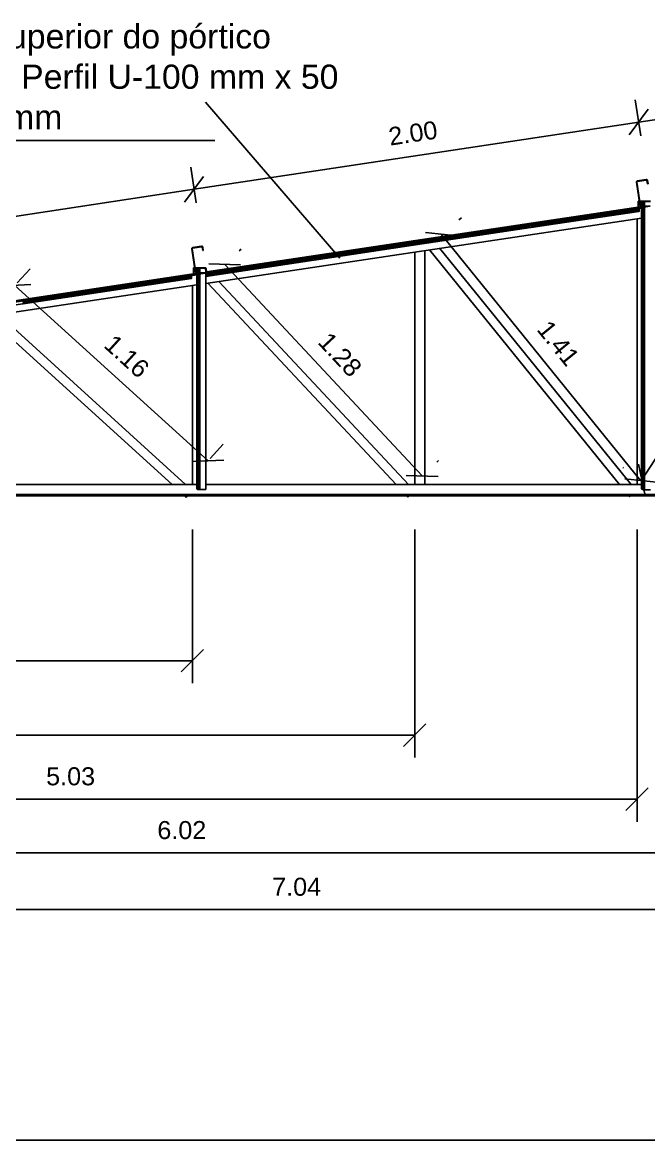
# Model space of a CAD drawing. Header units: millimetres. Extents: x 357 to 945, y 547 to 720.
# Drawn here: x 687.54 to 690.32, y 654.67 to 659.68 of the extents above; entities that cross this region are included whole.
import ezdxf

# ---------------------------------------------------------------- set-up
doc = ezdxf.new("R2010")
doc.units = ezdxf.units.MM
doc.header["$PDMODE"] = 34
for name, color, linetype in [('A-PARED', 11, 'Continuous'), ('LCL - COTAS', 30, 'Continuous'), ('LCL-TEXTO4', 4, 'Continuous'), ('PLANTA-VIS', 7, 'Continuous')]:
    doc.layers.add(name, color=color, linetype=linetype)
doc.styles.add('Arial', font='arial.ttf')
doc.styles.add('ROMANS', font='arial.ttf')
doc.dimstyles.new('1-100', dxfattribs={"dimscale": 2, "dimtxt": 0.04, "dimasz": 0.05, "dimexe": 0.05, "dimexo": 0.1, "dimgap": 0.03, "dimtad": 1, "dimzin": 1, "dimdsep": 46, "dimtxsty": 'Arial', "dimblk": 'OBLIQUE', "dimcen": 0, "dimclrd": 256, "dimclre": 256, "dimclrt": 256, "dimadec": 0, "dimazin": 0, "dimtfac": 1, "dimtofl": 0, "dimtmove": 2, "dimatfit": 3, "dimldrblk": 'OBLIQUE', "dimfxl": 0.04, "dimtolj": 1, "dimtzin": 1, "dimarcsym": 0})

# ---------------------------------------------------------------- blocks, each defined once
blk = doc.blocks.new('_OBLIQUE')
at = {"color": 0, "linetype": 'ByBlock', "lineweight": -2}
blk.add_line((-0.5, -0.5), (0.5, 0.5), dxfattribs=at)
blk = doc.blocks.new('*D127')
at = {"layer": 'Defpoints', "color": 0, "transparency": 16777216}
for p in [(688.5892, 659.1614), (683.0051, 654.7237), (683.9977, 654.7237)]:
    blk.add_point(p, dxfattribs=at)
at = {"layer": 'LCL - COTAS', "lineweight": -2, "transparency": 16777216}
for p, q in [((688.3892, 659.1614), (682.9051, 659.1614)), ((683.0051, 659.1614), (683.0051, 654.7237)), ((683.7977, 654.7237), (682.9051, 654.7237))]:
    blk.add_line(p, q, dxfattribs=at)
at = {"layer": 'LCL - COTAS', "lineweight": -2, "transparency": 16777216, "xscale": 0.1, "yscale": 0.1, "zscale": 0.1}
for p, rotation in [((683.0051, 659.1614), 90), ((683.0051, 654.7237), 270)]:
    blk.add_blockref('_OBLIQUE', p, dxfattribs=dict(at, rotation=rotation))
at = {"layer": 'LCL - COTAS', "transparency": 16777216, "insert": (682.9051, 656.9426), "char_height": 0.08, "attachment_point": 5, "rotation": 90, "style": 'Arial'}
blk.add_mtext('\\A1;4.44', dxfattribs=at)
blk = doc.blocks.new('*D129')
at = {"layer": 'Defpoints', "color": 0, "transparency": 16777216}
for p in [(688.2976, 658.9445), (688.3364, 658.6874), (686.3623, 658.3853)]:
    blk.add_point(p, dxfattribs=at)
at = {"layer": 'LCL - COTAS', "lineweight": -2, "transparency": 16777216}
for p, q in [((688.3066, 658.8851), (688.2827, 659.0434)), ((686.3229, 658.6462), (688.2976, 658.9445)), ((686.3325, 658.583), (686.308, 658.7451))]:
    blk.add_line(p, q, dxfattribs=at)
at = {"layer": 'LCL - COTAS', "lineweight": -2, "transparency": 16777216, "xscale": 0.1, "yscale": 0.1, "zscale": 0.1}
for p, rotation in [((688.2976, 658.9445), 8.58932319106403), ((686.3229, 658.6462), 188.589323191064)]:
    blk.add_blockref('_OBLIQUE', p, dxfattribs=dict(at, rotation=rotation))
at = {"layer": 'LCL - COTAS', "transparency": 16777216, "insert": (687.2952, 658.8951), "char_height": 0.08, "attachment_point": 5, "rotation": 8.5893, "style": 'Arial'}
blk.add_mtext('\\A1;2.00', dxfattribs=at)
blk = doc.blocks.new('*D130')
at = {"layer": 'Defpoints', "color": 0, "transparency": 16777216}
for p in [(690.2723, 659.2428), (690.3114, 658.9836), (688.3364, 658.6874)]:
    blk.add_point(p, dxfattribs=at)
at = {"layer": 'LCL - COTAS', "lineweight": -2, "transparency": 16777216}
for p, q in [((690.2816, 659.1814), (690.2574, 659.3417)), ((688.2976, 658.9445), (690.2723, 659.2428)), ((688.3066, 658.8851), (688.2827, 659.0434))]:
    blk.add_line(p, q, dxfattribs=at)
at = {"layer": 'LCL - COTAS', "lineweight": -2, "transparency": 16777216, "xscale": 0.1, "yscale": 0.1, "zscale": 0.1}
for p, rotation in [((690.2723, 659.2428), 8.58932319106403), ((688.2976, 658.9445), 188.589323191064)]:
    blk.add_blockref('_OBLIQUE', p, dxfattribs=dict(at, rotation=rotation))
at = {"layer": 'LCL - COTAS', "transparency": 16777216, "insert": (689.2699, 659.1934), "char_height": 0.08, "attachment_point": 5, "rotation": 8.5893, "style": 'Arial'}
blk.add_mtext('\\A1;2.00', dxfattribs=at)
blk = doc.blocks.new('*D131')
at = {"layer": 'Defpoints', "color": 0, "transparency": 16777216}
for p in [(692.1283, 659.5231), (692.1679, 659.2614), (690.3114, 658.9836)]:
    blk.add_point(p, dxfattribs=at)
at = {"layer": 'LCL - COTAS', "lineweight": -2, "transparency": 16777216}
for p, q in [((692.138, 659.4592), (692.1134, 659.622)), ((690.2723, 659.2428), (692.1283, 659.5231)), ((690.2816, 659.1814), (690.2574, 659.3417))]:
    blk.add_line(p, q, dxfattribs=at)
at = {"layer": 'LCL - COTAS', "lineweight": -2, "transparency": 16777216, "xscale": 0.1, "yscale": 0.1, "zscale": 0.1}
for p, rotation in [((692.1283, 659.5231), 8.58932319106403), ((690.2723, 659.2428), 188.589323191064)]:
    blk.add_blockref('_OBLIQUE', p, dxfattribs=dict(at, rotation=rotation))
at = {"layer": 'LCL - COTAS', "transparency": 16777216, "insert": (691.1853, 659.4827), "char_height": 0.08, "attachment_point": 5, "rotation": 8.5893, "style": 'Arial'}
blk.add_mtext('\\A1;1.88', dxfattribs=at)
blk = doc.blocks.new('*D137')
at = {"layer": 'Defpoints', "color": 0, "transparency": 16777216}
for p in [(688.2899, 657.6337), (685.2337, 657.5837), (688.2899, 656.852)]:
    blk.add_point(p, dxfattribs=at)
at = {"layer": 'LCL - COTAS', "lineweight": -2, "transparency": 16777216}
for p, q in [((688.2899, 657.4337), (688.2899, 656.752)), ((685.2337, 657.3837), (685.2337, 656.752)), ((685.2337, 656.852), (686.8712, 656.852)), ((688.2899, 656.852), (687.1989, 656.852))]:
    blk.add_line(p, q, dxfattribs=at)
at = {"layer": 'LCL - COTAS', "lineweight": -2, "transparency": 16777216, "xscale": 0.1, "yscale": 0.1, "zscale": 0.1, "rotation": 180}
blk.add_blockref('_OBLIQUE', (685.2337, 656.852), dxfattribs=at)
at = {"layer": 'LCL - COTAS', "lineweight": -2, "transparency": 16777216, "xscale": 0.1, "yscale": 0.1, "zscale": 0.1}
blk.add_blockref('_OBLIQUE', (688.2899, 656.852), dxfattribs=at)
at = {"layer": 'LCL - COTAS', "transparency": 16777216, "insert": (687.035, 656.95), "char_height": 0.08, "attachment_point": 5, "style": 'Arial'}
blk.add_mtext('\\A1;3.06', dxfattribs=at)
blk = doc.blocks.new('*D138')
at = {"layer": 'Defpoints', "color": 0, "transparency": 16777216}
for p in [(689.2774, 657.6337), (685.2337, 657.5837), (689.2774, 656.5216)]:
    blk.add_point(p, dxfattribs=at)
at = {"layer": 'LCL - COTAS', "lineweight": -2, "transparency": 16777216}
for p, q in [((689.2774, 657.4337), (689.2774, 656.4216)), ((685.2337, 657.3837), (685.2337, 656.4216)), ((685.2337, 656.5216), (689.2774, 656.5216))]:
    blk.add_line(p, q, dxfattribs=at)
at = {"layer": 'LCL - COTAS', "lineweight": -2, "transparency": 16777216, "xscale": 0.1, "yscale": 0.1, "zscale": 0.1, "rotation": 180}
blk.add_blockref('_OBLIQUE', (685.2337, 656.5216), dxfattribs=at)
at = {"layer": 'LCL - COTAS', "lineweight": -2, "transparency": 16777216, "xscale": 0.1, "yscale": 0.1, "zscale": 0.1}
blk.add_blockref('_OBLIQUE', (689.2774, 656.5216), dxfattribs=at)
at = {"layer": 'LCL - COTAS', "transparency": 16777216, "insert": (687.2556, 656.6224), "char_height": 0.08, "attachment_point": 5, "style": 'Arial'}
blk.add_mtext('\\A1;4.04', dxfattribs=at)
blk = doc.blocks.new('*D139')
at = {"layer": 'Defpoints', "color": 0, "transparency": 16777216}
for p in [(690.2649, 657.6337), (685.2337, 657.5837), (690.2649, 656.2375)]:
    blk.add_point(p, dxfattribs=at)
at = {"layer": 'LCL - COTAS', "lineweight": -2, "transparency": 16777216}
for p, q in [((690.2649, 657.4337), (690.2649, 656.1375)), ((685.2337, 657.3837), (685.2337, 656.1375)), ((685.2337, 656.2375), (690.2649, 656.2375))]:
    blk.add_line(p, q, dxfattribs=at)
at = {"layer": 'LCL - COTAS', "lineweight": -2, "transparency": 16777216, "xscale": 0.1, "yscale": 0.1, "zscale": 0.1, "rotation": 180}
blk.add_blockref('_OBLIQUE', (685.2337, 656.2375), dxfattribs=at)
at = {"layer": 'LCL - COTAS', "lineweight": -2, "transparency": 16777216, "xscale": 0.1, "yscale": 0.1, "zscale": 0.1}
blk.add_blockref('_OBLIQUE', (690.2649, 656.2375), dxfattribs=at)
at = {"layer": 'LCL - COTAS', "transparency": 16777216, "insert": (687.7493, 656.3384), "char_height": 0.08, "attachment_point": 5, "style": 'Arial'}
blk.add_mtext('\\A1;5.03', dxfattribs=at)
blk = doc.blocks.new('*D140')
at = {"layer": 'Defpoints', "color": 0, "transparency": 16777216}
for p in [(691.2524, 657.6337), (685.2337, 657.5837), (691.2524, 655.9988)]:
    blk.add_point(p, dxfattribs=at)
at = {"layer": 'LCL - COTAS', "lineweight": -2, "transparency": 16777216}
for p, q in [((691.2524, 657.4337), (691.2524, 655.8988)), ((685.2337, 657.3837), (685.2337, 655.8988)), ((685.2337, 655.9988), (691.2524, 655.9988))]:
    blk.add_line(p, q, dxfattribs=at)
at = {"layer": 'LCL - COTAS', "lineweight": -2, "transparency": 16777216, "xscale": 0.1, "yscale": 0.1, "zscale": 0.1, "rotation": 180}
blk.add_blockref('_OBLIQUE', (685.2337, 655.9988), dxfattribs=at)
at = {"layer": 'LCL - COTAS', "lineweight": -2, "transparency": 16777216, "xscale": 0.1, "yscale": 0.1, "zscale": 0.1}
blk.add_blockref('_OBLIQUE', (691.2524, 655.9988), dxfattribs=at)
at = {"layer": 'LCL - COTAS', "transparency": 16777216, "insert": (688.2431, 656.0996), "char_height": 0.08, "attachment_point": 5, "style": 'Arial'}
blk.add_mtext('\\A1;6.02', dxfattribs=at)
blk = doc.blocks.new('*D141')
at = {"layer": 'Defpoints', "color": 0, "transparency": 16777216}
for p in [(685.2337, 657.5837), (692.2726, 657.5837), (692.2726, 655.7471)]:
    blk.add_point(p, dxfattribs=at)
at = {"layer": 'LCL - COTAS', "lineweight": -2, "transparency": 16777216}
for p, q in [((685.2337, 657.3837), (685.2337, 655.6471)), ((692.2726, 657.3837), (692.2726, 655.6471)), ((685.2337, 655.7471), (692.2726, 655.7471))]:
    blk.add_line(p, q, dxfattribs=at)
at = {"layer": 'LCL - COTAS', "lineweight": -2, "transparency": 16777216, "xscale": 0.1, "yscale": 0.1, "zscale": 0.1, "rotation": 180}
blk.add_blockref('_OBLIQUE', (685.2337, 655.7471), dxfattribs=at)
at = {"layer": 'LCL - COTAS', "lineweight": -2, "transparency": 16777216, "xscale": 0.1, "yscale": 0.1, "zscale": 0.1}
blk.add_blockref('_OBLIQUE', (692.2726, 655.7471), dxfattribs=at)
at = {"layer": 'LCL - COTAS', "transparency": 16777216, "insert": (688.7532, 655.848), "char_height": 0.08, "attachment_point": 5, "style": 'Arial'}
blk.add_mtext('\\A1;7.04', dxfattribs=at)
blk = doc.blocks.new('*D144')
at = {"layer": 'Defpoints', "color": 0, "transparency": 16777216}
for p in [(687.3774, 658.3806), (688.3598, 657.739), (688.2352, 657.6017)]:
    blk.add_point(p, dxfattribs=at)
at = {"layer": 'LCL - COTAS', "lineweight": -2, "transparency": 16777216}
for p, q in [((687.5118, 658.5287), (687.5693, 658.5919)), ((687.502, 658.5179), (688.3598, 657.739)), ((688.3696, 657.7498), (688.4271, 657.8131))]:
    blk.add_line(p, q, dxfattribs=at)
at = {"layer": 'LCL - COTAS', "lineweight": -2, "transparency": 16777216, "xscale": 0.1, "yscale": 0.1, "zscale": 0.1}
for p, rotation in [((687.502, 658.5179), 137.7620220731964), ((688.3598, 657.739), 317.7620220731964)]:
    blk.add_blockref('_OBLIQUE', p, dxfattribs=dict(at, rotation=rotation))
at = {"layer": 'LCL - COTAS', "transparency": 16777216, "insert": (687.9987, 658.2031), "char_height": 0.08, "attachment_point": 5, "rotation": 317.762, "style": 'Arial'}
blk.add_mtext('\\A1;1.16', dxfattribs=at)
blk = doc.blocks.new('*D145')
at = {"layer": 'Defpoints', "color": 0, "transparency": 16777216}
for p in [(688.3523, 658.5353), (689.3106, 657.6724), (689.2294, 657.5965)]:
    blk.add_point(p, dxfattribs=at)
at = {"layer": 'LCL - COTAS', "lineweight": -2, "transparency": 16777216}
for p, q in [((688.4984, 658.6719), (688.5066, 658.6795)), ((688.4335, 658.6113), (689.3106, 657.6724)), ((689.3755, 657.733), (689.3837, 657.7407))]:
    blk.add_line(p, q, dxfattribs=at)
at = {"layer": 'LCL - COTAS', "lineweight": -2, "transparency": 16777216, "xscale": 0.1, "yscale": 0.1, "zscale": 0.1}
for p, rotation in [((688.4335, 658.6113), 133.0527804844911), ((689.3106, 657.6724), 313.0527804844911)]:
    blk.add_blockref('_OBLIQUE', p, dxfattribs=dict(at, rotation=rotation))
at = {"layer": 'LCL - COTAS', "transparency": 16777216, "insert": (688.9458, 658.2107), "char_height": 0.08, "attachment_point": 5, "rotation": 313.0528, "style": 'Arial'}
blk.add_mtext('\\A1;1.28', dxfattribs=at)
blk = doc.blocks.new('*D146')
at = {"layer": 'Defpoints', "color": 0, "transparency": 16777216}
for p in [(689.3301, 658.6927), (690.2804, 657.6517), (690.2153, 657.599)]:
    blk.add_point(p, dxfattribs=at)
at = {"layer": 'LCL - COTAS', "lineweight": -2, "transparency": 16777216}
for p, q in [((689.4855, 658.8186), (689.4729, 658.8084)), ((689.3952, 658.7454), (690.2804, 657.6517)), ((690.3708, 657.7248), (690.3582, 657.7146))]:
    blk.add_line(p, q, dxfattribs=at)
at = {"layer": 'LCL - COTAS', "lineweight": -2, "transparency": 16777216, "xscale": 0.1, "yscale": 0.1, "zscale": 0.1}
for p, rotation in [((689.3952, 658.7454), 128.9865460633263), ((690.2804, 657.6517), 308.9865460633263)]:
    blk.add_blockref('_OBLIQUE', p, dxfattribs=dict(at, rotation=rotation))
at = {"layer": 'LCL - COTAS', "transparency": 16777216, "insert": (689.9157, 658.2616), "char_height": 0.08, "attachment_point": 5, "rotation": 308.9865, "style": 'Arial'}
blk.add_mtext('\\A1;1.41', dxfattribs=at)
blk = doc.blocks.new('*D147')
at = {"layer": 'Defpoints', "color": 0, "transparency": 16777216}
for p in [(691.1655, 659.0132), (691.2524, 658.957), (690.3728, 657.5989)]:
    blk.add_point(p, dxfattribs=at)
at = {"layer": 'LCL - COTAS', "lineweight": -2, "transparency": 16777216}
for p, q in [((691.0846, 659.0657), (691.0816, 659.0676)), ((690.286, 657.6552), (691.1655, 659.0132)), ((690.205, 657.7076), (690.202, 657.7095))]:
    blk.add_line(p, q, dxfattribs=at)
at = {"layer": 'LCL - COTAS', "lineweight": -2, "transparency": 16777216, "xscale": 0.1, "yscale": 0.1, "zscale": 0.1}
for p, rotation in [((691.1655, 659.0132), 57.06972556390188), ((690.286, 657.6552), 237.0697255639019)]:
    blk.add_blockref('_OBLIQUE', p, dxfattribs=dict(at, rotation=rotation))
at = {"layer": 'LCL - COTAS', "transparency": 16777216, "insert": (690.6411, 658.389), "char_height": 0.08, "attachment_point": 5, "rotation": 57.0697, "style": 'Arial'}
blk.add_mtext('\\A1;1.62', dxfattribs=at)

msp = doc.modelspace()

# ---------------------------------------------------------------- linework, layer by layer
msp.add_line((688.3483, 659.33146), (688.94507, 658.63943))
at = {"layer": 'A-PARED'}
for p, q in [((699.22686, 654.72374), (684.57648, 654.72374)), ((686.48538, 654.72374), (698.05988, 654.72374))]:
    msp.add_line(p, q, dxfattribs=at)
at = {"layer": 'PLANTA-VIS', "extrusion": (0, 1, 0)}
for p, q in [((690.26209, 658.97812), (690.262, 658.97617)), ((690.26292, 658.97989), (690.26209, 658.97812)), ((690.26436, 658.9812), (690.26292, 658.97989)), ((690.2662, 658.98186), (690.26436, 658.9812)), ((690.26452, 658.97752), (690.26493, 658.9784)), ((690.26493, 658.9784), (690.26565, 658.97906)), ((690.26565, 658.97906), (690.26657, 658.97939)), ((690.30575, 658.98782), (690.2662, 658.98186)), ((690.26657, 658.97939), (690.30613, 658.98535)), ((690.3077, 658.98773), (690.30575, 658.98782)), ((690.30613, 658.98535), (690.3071, 658.9853)), ((690.3071, 658.9853), (690.30798, 658.98489)), ((690.30947, 658.9869), (690.3077, 658.98773)), ((690.30798, 658.98489), (690.30864, 658.98417)), ((690.30864, 658.98417), (690.30897, 658.98325)), ((690.30897, 658.98325), (690.31121, 658.96842)), ((690.31078, 658.98546), (690.30947, 658.9869)), ((690.31144, 658.98362), (690.31078, 658.98546)), ((690.31368, 658.96879), (690.31144, 658.98362)), ((690.262, 658.97617), (690.27839, 658.8674)), ((690.26447, 658.97654), (690.26452, 658.97752)), ((690.28086, 658.86777), (690.26447, 658.97654)), ((690.31121, 658.96842), (690.31368, 658.96879)), ((690.27024, 658.89221), (690.27466, 658.89221)), ((690.27024, 658.86508), (690.27024, 658.89221)), ((690.27718, 658.89221), (690.29724, 658.89221)), ((690.28502, 658.88828), (690.28601, 658.88978)), ((690.28502, 658.87198), (690.28502, 658.88828)), ((690.28601, 658.88978), (690.28882, 658.89106)), ((690.28882, 658.89106), (690.29304, 658.89191)), ((690.29002, 658.88828), (690.29062, 658.88921)), ((690.29002, 658.87198), (690.29002, 658.88828)), ((690.29062, 658.88921), (690.29236, 658.88999)), ((690.29062, 658.88921), (690.29062, 658.87105)), ((690.29236, 658.88999), (690.29495, 658.89051)), ((690.29236, 658.88999), (690.29236, 658.87027)), ((690.29304, 658.89191), (690.29802, 658.89221)), ((690.29495, 658.89051), (690.29802, 658.8907)), ((690.29495, 658.89051), (690.29495, 658.86975)), ((690.29724, 658.89221), (690.29763, 658.89219)), ((690.29724, 658.89217), (690.29724, 658.89221)), ((690.29802, 658.89221), (690.32502, 658.89221)), ((690.29802, 658.8907), (690.32502, 658.8907)), ((690.29802, 658.8907), (690.29802, 658.86956)), ((688.35002, 658.5733), (690.28304, 658.86325)), ((688.35002, 658.57098), (690.28502, 658.86123)), ((688.35225, 658.5756), (690.27982, 658.86473)), ((688.35276, 658.57699), (690.27893, 658.86592)), ((688.35278, 658.57746), (690.27877, 658.86635)), ((689.79128, 658.78399), (690.27098, 658.85595)), ((689.79195, 658.78409), (690.27165, 658.85604)), ((689.79262, 658.78411), (690.27232, 658.85606)), ((689.79329, 658.78405), (690.27299, 658.85601)), ((689.79329, 658.77467), (690.27299, 658.84663)), ((689.79394, 658.78392), (690.27364, 658.85588)), ((689.79394, 658.77484), (690.27364, 658.8468)), ((689.79456, 658.78372), (690.27426, 658.85568)), ((689.79456, 658.77508), (690.27426, 658.84704)), ((689.79515, 658.78345), (690.27485, 658.85541)), ((689.79515, 658.77539), (690.27485, 658.84735)), ((689.79569, 658.78312), (690.2754, 658.85507)), ((689.79569, 658.77576), (690.2754, 658.84772)), ((689.79618, 658.78272), (690.27589, 658.85468)), ((689.79618, 658.77619), (690.27589, 658.84814)), ((689.79661, 658.78227), (690.27632, 658.85423)), ((689.79661, 658.77666), (690.27632, 658.84862)), ((689.79697, 658.78178), (690.27668, 658.85373)), ((689.79697, 658.77718), (690.27668, 658.84913)), ((689.79726, 658.78124), (690.27696, 658.8532)), ((689.79726, 658.77773), (690.27696, 658.84969)), ((689.79747, 658.78068), (690.27717, 658.85264)), ((689.79747, 658.77831), (690.27717, 658.85026)), ((689.79759, 658.7801), (690.2773, 658.85205)), ((689.79759, 658.7789), (690.2773, 658.85086)), ((689.79763, 658.7795), (690.27734, 658.85145)), ((690.27839, 658.8674), (690.27905, 658.86556)), ((690.27905, 658.86556), (690.28037, 658.86412)), ((690.28037, 658.86412), (690.28213, 658.86329)), ((690.2812, 658.86686), (690.28086, 658.86777)), ((690.28185, 658.86613), (690.2812, 658.86686)), ((690.28132, 658.86674), (690.28502, 658.86729)), ((690.28168, 658.86633), (690.28502, 658.86683)), ((690.28273, 658.86572), (690.28185, 658.86613)), ((690.28213, 658.86329), (690.28408, 658.8632)), ((690.28371, 658.86567), (690.28273, 658.86572)), ((690.32326, 658.87163), (690.28371, 658.86567)), ((690.28408, 658.8632), (690.32364, 658.86916)), ((690.28502, 658.87198), (690.28601, 658.87048)), ((690.28502, 658.87198), (690.28502, 658.86587)), ((690.28502, 658.86335), (690.28502, 657.61448)), ((690.28601, 658.87048), (690.28882, 658.8692)), ((690.28601, 658.87048), (690.28601, 658.86602)), ((690.28601, 658.8635), (690.28601, 657.61298)), ((690.28882, 658.8692), (690.29304, 658.86835)), ((690.28882, 658.8692), (690.28882, 658.86644)), ((690.28882, 658.86392), (690.28882, 657.6117)), ((690.29002, 658.87198), (690.29062, 658.87105)), ((690.29062, 658.87105), (690.29236, 658.87027)), ((690.29236, 658.87027), (690.29495, 658.86975)), ((690.29304, 658.86835), (690.29802, 658.86805)), ((690.29304, 658.86835), (690.29304, 658.86708)), ((690.29304, 658.86455), (690.29304, 657.61085)), ((690.29495, 658.86975), (690.29802, 658.86956)), ((690.29802, 658.86956), (690.30953, 658.86956)), ((690.29802, 658.86805), (690.29951, 658.86805)), ((690.29802, 658.86805), (690.29802, 658.86783)), ((690.29802, 658.8653), (690.29802, 657.61055)), ((688.35002, 658.52648), (690.28502, 658.81673)), ((689.30913, 658.71167), (689.79128, 658.78399)), ((689.30942, 658.71164), (689.79063, 658.78382)), ((689.30945, 658.7115), (689.79, 658.78358)), ((689.30949, 658.71128), (689.78941, 658.78327)), ((689.30953, 658.711), (689.78887, 658.7829)), ((689.30958, 658.71066), (689.78838, 658.78248)), ((689.30964, 658.71026), (689.78795, 658.782)), ((689.30971, 658.7098), (689.78759, 658.78149)), ((689.30979, 658.70931), (689.78731, 658.78093)), ((689.30987, 658.70877), (689.7871, 658.78036)), ((689.30995, 658.70821), (689.78697, 658.77976)), ((689.31004, 658.70763), (689.78693, 658.77916)), ((689.31013, 658.70704), (689.78697, 658.77857)), ((689.31022, 658.70645), (689.7871, 658.77798)), ((689.3103, 658.70587), (689.78731, 658.77742)), ((689.78697, 658.77976), (689.78693, 658.77916)), ((689.78693, 658.77916), (689.78697, 658.77857)), ((689.7871, 658.78036), (689.78697, 658.77976)), ((689.78697, 658.77857), (689.7871, 658.77798)), ((689.78731, 658.78093), (689.7871, 658.78036)), ((689.7871, 658.77798), (689.78731, 658.77742)), ((689.78759, 658.78149), (689.78731, 658.78093)), ((689.78731, 658.77742), (689.78759, 658.77689)), ((689.78795, 658.782), (689.78759, 658.78149)), ((689.78838, 658.78248), (689.78795, 658.782)), ((689.78887, 658.7829), (689.78838, 658.78248)), ((689.78941, 658.78327), (689.78887, 658.7829)), ((689.79, 658.78358), (689.78941, 658.78327)), ((689.79063, 658.78382), (689.79, 658.78358)), ((689.79128, 658.78399), (689.79063, 658.78382)), ((689.79195, 658.78409), (689.79128, 658.78399)), ((689.79262, 658.78411), (689.79195, 658.78409)), ((689.79329, 658.78405), (689.79262, 658.78411)), ((689.79394, 658.78392), (689.79329, 658.78405)), ((689.79456, 658.78372), (689.79394, 658.78392)), ((689.79515, 658.78345), (689.79456, 658.78372)), ((689.79569, 658.78312), (689.79515, 658.78345)), ((689.79618, 658.78272), (689.79569, 658.78312)), ((689.79661, 658.78227), (689.79618, 658.78272)), ((689.79697, 658.78178), (689.79661, 658.78227)), ((689.79726, 658.78124), (689.79697, 658.78178)), ((689.79697, 658.77718), (689.79726, 658.77773)), ((689.79747, 658.78068), (689.79726, 658.78124)), ((689.79726, 658.77773), (689.79747, 658.77831)), ((689.79759, 658.7801), (689.79747, 658.78068)), ((689.79747, 658.77831), (689.79759, 658.7789)), ((689.79763, 658.7795), (689.79759, 658.7801)), ((689.79759, 658.7789), (689.79763, 658.7795)), ((690.26493, 657.63374), (690.26493, 658.81372)), ((689.31039, 658.70531), (689.78759, 658.77689)), ((689.31047, 658.70477), (689.78795, 658.77639)), ((689.31054, 658.70427), (689.78838, 658.77594)), ((689.31061, 658.70381), (689.78887, 658.77555)), ((689.31067, 658.7034), (689.78941, 658.77521)), ((689.31072, 658.70305), (689.79, 658.77494)), ((689.31077, 658.70276), (689.79063, 658.77474)), ((689.3108, 658.70254), (689.79128, 658.77461)), ((689.31082, 658.70231), (689.79262, 658.77458)), ((689.31082, 658.70239), (689.79195, 658.77456)), ((689.31114, 658.70235), (689.79329, 658.77467)), ((689.78759, 658.77689), (689.78795, 658.77639)), ((689.78795, 658.77639), (689.78838, 658.77594)), ((689.78838, 658.77594), (689.78887, 658.77555)), ((689.78887, 658.77555), (689.78941, 658.77521)), ((689.78941, 658.77521), (689.79, 658.77494)), ((689.79, 658.77494), (689.79063, 658.77474)), ((689.79063, 658.77474), (689.79128, 658.77461)), ((689.79128, 658.77461), (689.79195, 658.77456)), ((689.79195, 658.77456), (689.79262, 658.77458)), ((689.79262, 658.77458), (689.79329, 658.77467)), ((689.79329, 658.77467), (689.79394, 658.77484)), ((689.79394, 658.77484), (689.79456, 658.77508)), ((689.79456, 658.77508), (689.79515, 658.77539)), ((689.79515, 658.77539), (689.79569, 658.77576)), ((689.79569, 658.77576), (689.79618, 658.77619)), ((689.79618, 658.77619), (689.79661, 658.77666)), ((689.79661, 658.77666), (689.79697, 658.77718)), ((688.28709, 658.68187), (688.287, 658.67992)), ((688.287, 658.67992), (688.30339, 658.57115)), ((688.28792, 658.68364), (688.28709, 658.68187)), ((688.28936, 658.68495), (688.28792, 658.68364)), ((688.2912, 658.68561), (688.28936, 658.68495)), ((688.28947, 658.68029), (688.28952, 658.68127)), ((688.30586, 658.57152), (688.28947, 658.68029)), ((688.28952, 658.68127), (688.28993, 658.68215)), ((688.28993, 658.68215), (688.29065, 658.68281)), ((688.29065, 658.68281), (688.29157, 658.68314)), ((688.33075, 658.69157), (688.2912, 658.68561)), ((688.29157, 658.68314), (688.33113, 658.6891)), ((688.3327, 658.69148), (688.33075, 658.69157)), ((688.33113, 658.6891), (688.3321, 658.68905)), ((688.3321, 658.68905), (688.33298, 658.68864)), ((688.33447, 658.69065), (688.3327, 658.69148)), ((688.33298, 658.68864), (688.33364, 658.68792)), ((688.33364, 658.68792), (688.33397, 658.687)), ((688.33397, 658.687), (688.33621, 658.67217)), ((688.33578, 658.68921), (688.33447, 658.69065)), ((688.33644, 658.68737), (688.33578, 658.68921)), ((688.33868, 658.67254), (688.33644, 658.68737)), ((688.82698, 658.63935), (689.30913, 658.71167)), ((688.82765, 658.63944), (689.30945, 658.71171)), ((688.82832, 658.63946), (689.30945, 658.71163)), ((688.82899, 658.63941), (689.30947, 658.71148)), ((688.82899, 658.63003), (689.31114, 658.70235)), ((688.82964, 658.63928), (689.3095, 658.71126)), ((688.82964, 658.6302), (689.31084, 658.70238)), ((688.83026, 658.63908), (689.30954, 658.71097)), ((688.83026, 658.63044), (689.31082, 658.70252)), ((688.83085, 658.63881), (689.3096, 658.71062)), ((688.83085, 658.63075), (689.31078, 658.70274)), ((688.8314, 658.63847), (689.30966, 658.71021)), ((688.8314, 658.63112), (689.31074, 658.70302)), ((688.83189, 658.63808), (689.30973, 658.70975)), ((688.83189, 658.63154), (689.31068, 658.70336)), ((688.83232, 658.63763), (689.3098, 658.70925)), ((688.83232, 658.63202), (689.31062, 658.70376)), ((688.83268, 658.63713), (689.30988, 658.70871)), ((688.83268, 658.63253), (689.31056, 658.70422)), ((688.83296, 658.6366), (689.30997, 658.70815)), ((688.83296, 658.63309), (689.31048, 658.70471)), ((688.83317, 658.63604), (689.31005, 658.70757)), ((688.83317, 658.63366), (689.3104, 658.70525)), ((688.8333, 658.63545), (689.31014, 658.70698)), ((688.8333, 658.63426), (689.31032, 658.70581)), ((688.83334, 658.63485), (689.31023, 658.70639)), ((689.38984, 658.68245), (690.23866, 657.63374)), ((688.33621, 658.67217), (688.33868, 658.67254)), ((688.35002, 658.5678), (688.82698, 658.63935)), ((688.35002, 658.56773), (688.82633, 658.63918)), ((688.35002, 658.56758), (688.82571, 658.63894)), ((688.35002, 658.56736), (688.82512, 658.63863)), ((688.35002, 658.56708), (688.82457, 658.63826)), ((688.35002, 658.56672), (688.82408, 658.63783)), ((688.35002, 658.56631), (688.82366, 658.63736)), ((688.35002, 658.56585), (688.8233, 658.63684)), ((688.35002, 658.56534), (688.82301, 658.63629)), ((688.35002, 658.5648), (688.8228, 658.63571)), ((688.35002, 658.56422), (688.82268, 658.63512)), ((688.35002, 658.56363), (688.82263, 658.63452)), ((688.35002, 658.56303), (688.82268, 658.63392)), ((688.35002, 658.56242), (688.8228, 658.63334)), ((688.35002, 658.56183), (688.82301, 658.63277)), ((688.35002, 658.56125), (688.8233, 658.63224)), ((688.35002, 658.5607), (688.82366, 658.63175)), ((688.35002, 658.56019), (688.82408, 658.6313)), ((688.35002, 658.55972), (688.82457, 658.6309)), ((688.35002, 658.5593), (688.82512, 658.63057)), ((688.35002, 658.55894), (688.82571, 658.6303)), ((688.35002, 658.55865), (688.82633, 658.6301)), ((688.35002, 658.55819), (688.82899, 658.63003)), ((688.35002, 658.55842), (688.82698, 658.62997)), ((688.35002, 658.55819), (688.82832, 658.62993)), ((688.35002, 658.55827), (688.82765, 658.62991)), ((688.82268, 658.63512), (688.82263, 658.63452)), ((688.82263, 658.63452), (688.82268, 658.63392)), ((688.8228, 658.63571), (688.82268, 658.63512)), ((688.82268, 658.63392), (688.8228, 658.63334)), ((688.82301, 658.63629), (688.8228, 658.63571)), ((688.8228, 658.63334), (688.82301, 658.63277)), ((688.8233, 658.63684), (688.82301, 658.63629)), ((688.82301, 658.63277), (688.8233, 658.63224)), ((688.82366, 658.63736), (688.8233, 658.63684)), ((688.8233, 658.63224), (688.82366, 658.63175)), ((688.82408, 658.63783), (688.82366, 658.63736)), ((688.82366, 658.63175), (688.82408, 658.6313)), ((688.82457, 658.63826), (688.82408, 658.63783)), ((688.82408, 658.6313), (688.82457, 658.6309)), ((688.82512, 658.63863), (688.82457, 658.63826)), ((688.82457, 658.6309), (688.82512, 658.63057)), ((688.82571, 658.63894), (688.82512, 658.63863)), ((688.82512, 658.63057), (688.82571, 658.6303)), ((688.82633, 658.63918), (688.82571, 658.63894)), ((688.82571, 658.6303), (688.82633, 658.6301)), ((688.82698, 658.63935), (688.82633, 658.63918)), ((688.82633, 658.6301), (688.82698, 658.62997)), ((688.82765, 658.63944), (688.82698, 658.63935)), ((688.82698, 658.62997), (688.82765, 658.62991)), ((688.82832, 658.63946), (688.82765, 658.63944)), ((688.82765, 658.62991), (688.82832, 658.62993)), ((688.82899, 658.63941), (688.82832, 658.63946)), ((688.82832, 658.62993), (688.82899, 658.63003)), ((688.82964, 658.63928), (688.82899, 658.63941)), ((688.82899, 658.63003), (688.82964, 658.6302)), ((688.83026, 658.63908), (688.82964, 658.63928)), ((688.82964, 658.6302), (688.83026, 658.63044)), ((688.83085, 658.63881), (688.83026, 658.63908)), ((688.83026, 658.63044), (688.83085, 658.63075)), ((688.8314, 658.63847), (688.83085, 658.63881)), ((688.83085, 658.63075), (688.8314, 658.63112)), ((688.83189, 658.63808), (688.8314, 658.63847)), ((688.8314, 658.63112), (688.83189, 658.63154)), ((688.83232, 658.63763), (688.83189, 658.63808)), ((688.83189, 658.63154), (688.83232, 658.63202)), ((688.83268, 658.63713), (688.83232, 658.63763)), ((688.83232, 658.63202), (688.83268, 658.63253)), ((688.83296, 658.6366), (688.83268, 658.63713)), ((688.83268, 658.63253), (688.83296, 658.63309)), ((688.83317, 658.63604), (688.83296, 658.6366)), ((688.83296, 658.63309), (688.83317, 658.63366)), ((688.8333, 658.63545), (688.83317, 658.63604)), ((688.83317, 658.63366), (688.8333, 658.63426)), ((688.83334, 658.63485), (688.8333, 658.63545)), ((688.8333, 658.63426), (688.83334, 658.63485)), ((689.27743, 657.63374), (689.27743, 658.66559)), ((689.32243, 657.63374), (689.32243, 658.67234)), ((689.34394, 658.67557), (690.18719, 657.63374)), ((688.29524, 658.59521), (688.29977, 658.59521)), ((688.29524, 658.56883), (688.29524, 658.59521)), ((688.30229, 658.59521), (688.32224, 658.59521)), ((688.31002, 658.59153), (688.31101, 658.59294)), ((688.31002, 658.57623), (688.31002, 658.59153)), ((688.31101, 658.59294), (688.31382, 658.59413)), ((688.31382, 658.59413), (688.31804, 658.59493)), ((688.31502, 658.59153), (688.31562, 658.59239)), ((688.31502, 658.57623), (688.31502, 658.59153)), ((688.31562, 658.59239), (688.31736, 658.59313)), ((688.31562, 658.59239), (688.31562, 658.57537)), ((688.31736, 658.59313), (688.31995, 658.59362)), ((688.31736, 658.59313), (688.31736, 658.57463)), ((688.31804, 658.59493), (688.32302, 658.59521)), ((688.31995, 658.59362), (688.32302, 658.59379)), ((688.31995, 658.59362), (688.31995, 658.57414)), ((688.32224, 658.59521), (688.32263, 658.59519)), ((688.32224, 658.59517), (688.32224, 658.59521)), ((688.32302, 658.59521), (688.35002, 658.59521)), ((688.32302, 658.59379), (688.35002, 658.59379)), ((688.32302, 658.59379), (688.32302, 658.57397)), ((688.3506, 658.59343), (688.34813, 658.59306)), ((688.34813, 658.59306), (688.35036, 658.57823)), ((688.35032, 658.57725), (688.3499, 658.57637)), ((688.35002, 658.59379), (688.35002, 658.59521)), ((688.35002, 658.59379), (688.35002, 658.59335)), ((688.35002, 658.5805), (688.35002, 658.57663)), ((688.35002, 658.57704), (688.35024, 658.57707)), ((688.35036, 658.57823), (688.35032, 658.57725)), ((688.35283, 658.5786), (688.3506, 658.59343)), ((688.35274, 658.57665), (688.35283, 658.5786)), ((686.37502, 658.27705), (688.30804, 658.567)), ((686.37502, 658.27473), (688.31002, 658.56498)), ((686.37725, 658.27935), (688.30482, 658.56848)), ((686.37776, 658.28074), (688.30393, 658.56967)), ((686.37778, 658.28121), (688.30377, 658.5701)), ((687.53544, 658.44561), (688.28232, 658.55765)), ((687.5362, 658.44566), (688.28308, 658.55769)), ((687.5362, 658.43611), (688.28308, 658.54814)), ((687.53696, 658.44563), (688.28384, 658.55766)), ((687.53696, 658.43623), (688.28384, 658.54826)), ((687.5377, 658.44552), (688.28458, 658.55755)), ((687.5377, 658.43642), (688.28458, 658.54846)), ((687.53842, 658.44534), (688.2853, 658.55737)), ((687.53842, 658.43669), (688.2853, 658.54872)), ((687.53909, 658.44509), (688.28597, 658.55712)), ((687.53909, 658.43701), (688.28597, 658.54905)), ((687.53971, 658.44478), (688.28659, 658.55681)), ((687.53971, 658.4374), (688.28659, 658.54944)), ((687.54026, 658.4444), (688.28714, 658.55643)), ((687.54026, 658.43785), (688.28714, 658.54988)), ((687.54075, 658.44396), (688.28763, 658.55599)), ((687.54075, 658.43834), (688.28763, 658.55037)), ((687.54116, 658.44348), (688.28804, 658.55551)), ((687.54116, 658.43887), (688.28804, 658.5509)), ((687.54149, 658.44295), (688.28837, 658.55499)), ((687.54149, 658.43943), (688.28837, 658.55146)), ((687.54172, 658.4424), (688.2886, 658.55443)), ((687.54172, 658.44002), (688.2886, 658.55205)), ((687.54187, 658.44182), (688.28875, 658.55385)), ((687.54187, 658.44062), (688.28875, 658.55265)), ((687.54192, 658.44122), (688.2888, 658.55325)), ((688.30339, 658.57115), (688.30405, 658.56931)), ((688.30405, 658.56931), (688.30537, 658.56787)), ((688.30537, 658.56787), (688.30713, 658.56704)), ((688.3062, 658.57061), (688.30586, 658.57152)), ((688.30685, 658.56988), (688.3062, 658.57061)), ((688.30632, 658.57049), (688.31002, 658.57104)), ((688.30668, 658.57008), (688.31002, 658.57058)), ((688.30773, 658.56947), (688.30685, 658.56988)), ((688.30713, 658.56704), (688.30908, 658.56695)), ((688.30871, 658.56942), (688.30773, 658.56947)), ((688.34826, 658.57538), (688.30871, 658.56942)), ((688.30908, 658.56695), (688.34864, 658.57291)), ((688.31002, 658.57623), (688.31101, 658.57482)), ((688.31002, 658.57623), (688.31002, 658.56962)), ((688.31002, 658.5671), (688.31002, 657.61498)), ((688.31101, 658.57482), (688.31382, 658.57363)), ((688.31101, 658.57482), (688.31101, 658.56977)), ((688.31101, 658.56725), (688.31101, 657.61357)), ((688.31382, 658.57363), (688.31804, 658.57283)), ((688.31382, 658.57363), (688.31382, 658.57019)), ((688.31382, 658.56767), (688.31382, 657.61238)), ((688.31502, 658.57623), (688.31562, 658.57537)), ((688.31562, 658.57537), (688.31736, 658.57463)), ((688.31736, 658.57463), (688.31995, 658.57414)), ((688.31804, 658.57283), (688.32302, 658.57255)), ((688.31804, 658.57283), (688.31804, 658.57083)), ((688.31804, 658.5683), (688.31804, 657.61158)), ((688.31995, 658.57414), (688.32302, 658.57397)), ((688.32302, 658.57397), (688.33891, 658.57397)), ((688.32302, 658.57255), (688.32948, 658.57255)), ((688.32302, 658.57255), (688.32302, 658.57158)), ((688.32302, 658.56905), (688.32302, 657.6113)), ((688.34625, 658.57255), (688.35002, 658.57255)), ((688.34918, 658.57571), (688.34826, 658.57538)), ((688.34864, 658.57291), (688.35047, 658.57357)), ((688.3499, 658.57637), (688.34918, 658.57571)), ((688.35002, 658.57255), (688.35002, 658.57341)), ((688.35002, 658.57255), (688.35002, 657.6113)), ((688.35047, 658.57357), (688.35191, 658.57489)), ((688.35191, 658.57489), (688.35274, 658.57665)), ((688.35925, 658.52786), (689.19457, 657.63374)), ((688.40727, 658.53507), (689.24932, 657.63374)), ((686.37502, 658.23023), (688.31002, 658.52048)), ((688.28993, 657.63374), (688.28993, 658.51747)), ((686.78552, 658.32351), (687.5362, 658.43611)), ((687.5362, 658.44566), (687.53544, 658.44561)), ((687.53544, 658.43607), (687.5362, 658.43611)), ((687.53696, 658.44563), (687.5362, 658.44566)), ((687.5362, 658.43611), (687.53696, 658.43623)), ((687.5377, 658.44552), (687.53696, 658.44563)), ((687.53696, 658.43623), (687.5377, 658.43642)), ((687.53842, 658.44534), (687.5377, 658.44552)), ((687.5377, 658.43642), (687.53842, 658.43669)), ((687.53909, 658.44509), (687.53842, 658.44534)), ((687.53842, 658.43669), (687.53909, 658.43701)), ((687.53971, 658.44478), (687.53909, 658.44509)), ((687.53909, 658.43701), (687.53971, 658.4374)), ((687.54026, 658.4444), (687.53971, 658.44478)), ((687.53971, 658.4374), (687.54026, 658.43785)), ((687.54075, 658.44396), (687.54026, 658.4444)), ((687.54026, 658.43785), (687.54075, 658.43834)), ((687.54116, 658.44348), (687.54075, 658.44396)), ((687.54075, 658.43834), (687.54116, 658.43887)), ((687.54149, 658.44295), (687.54116, 658.44348)), ((687.54116, 658.43887), (687.54149, 658.43943)), ((687.54172, 658.4424), (687.54149, 658.44295)), ((687.54149, 658.43943), (687.54172, 658.44002)), ((687.54187, 658.44182), (687.54172, 658.4424)), ((687.54172, 658.44002), (687.54187, 658.44062)), ((687.54192, 658.44122), (687.54187, 658.44182)), ((687.54187, 658.44062), (687.54192, 658.44122)), ((687.37739, 658.38058), (688.19994, 657.63374)), ((687.42845, 658.38824), (688.25944, 657.63374)), ((686.37502, 657.63374), (688.31002, 657.63374)), ((688.35002, 657.63374), (690.28502, 657.63374)), ((686.34763, 657.58974), (692.27263, 657.58974)), ((686.34763, 657.58744), (692.27263, 657.58744)), ((686.34763, 657.58549), (692.27263, 657.58549)), ((686.34763, 657.58419), (692.27263, 657.58419)), ((686.34763, 657.58374), (692.27263, 657.58374)), ((688.25501, 657.58374), (688.26319, 657.57631)), ((688.26319, 657.57631), (688.26994, 657.58374)), ((688.31002, 657.61498), (688.31101, 657.61357)), ((688.31101, 657.61357), (688.31382, 657.61238)), ((688.31382, 657.61238), (688.31804, 657.61158)), ((688.31804, 657.61158), (688.32302, 657.6113)), ((688.32302, 657.6113), (688.35002, 657.6113)), ((689.24128, 657.58374), (689.24667, 657.57797)), ((689.24667, 657.57797), (689.25285, 657.58374)), ((689.24667, 657.57797), (689.25285, 657.58374)), ((690.22766, 657.58374), (690.23108, 657.57951)), ((690.23108, 657.57951), (690.23631, 657.58374)), ((690.23108, 657.57951), (690.23631, 657.58374)), ((690.28502, 657.61448), (690.28601, 657.61298)), ((690.28601, 657.61298), (690.28882, 657.6117)), ((690.28882, 657.6117), (690.29304, 657.61085)), ((690.29304, 657.61085), (690.29802, 657.61055)), ((690.29802, 657.61055), (690.32502, 657.61055))]:
    msp.add_line(p, q, dxfattribs=at)

# ---------------------------------------------------------------- texts
at = {"layer": 'LCL-TEXTO4', "insert": (686.9289, 659.67705), "char_height": 0.10743114, "width": 2.2064682, "attachment_point": 1, "style": 'ROMANS'}
msp.add_mtext('{\\fArial|b0|i0|c0|p34;\\H1.00007x;\\C2;Banzo superior do pórtico principal Perfil U-100 mm x 50 mm x 3 mm}', dxfattribs=at)

# ---------------------------------------------------------------- dimensions: what is measured, and where the dimension line sits
at = {"layer": 'LCL - COTAS'}
for base, p1, p2, angle, picture, middle in [((692.12834, 659.52313), (690.31144, 658.98362), (692.16788, 659.26141), 188.58932, '*D131', (691.18526, 659.48267)), ((690.2723, 659.24278), (688.33644, 658.68737), (690.31144, 658.98362), 188.58932, '*D130', (689.26989, 659.19336)), ((683.00514, 654.72374), (688.58916, 659.16141), (683.99774, 654.72374), 90, '*D127', (682.90514, 656.94258)), ((688.2976, 658.94451), (686.36233, 658.38528), (688.33644, 658.68737), 188.58932, '*D129', (687.2952, 658.89509))]:
    dim = msp.add_linear_dim(base=base, p1=p1, p2=p2, angle=angle, dimstyle='1-100', dxfattribs=at)
    dim.commit()
    dim.dimension.update_dxf_attribs({"geometry": picture, "text_midpoint": middle})
for p1, p2, distance, picture, middle in [((690.37284, 657.5989), (691.25243, 658.95696), 0.10352, '*D147', (690.64111, 658.38902)), ((689.33005, 658.69273), (690.2153, 657.59902), 0.08379, '*D146', (689.91566, 658.26161)), ((688.35226, 658.53534), (689.22938, 657.59649), 0.11122, '*D145', (688.94578, 658.21069)), ((687.37739, 658.38058), (688.2352, 657.60173), 0.18543, '*D144', (687.99873, 658.20311))]:
    dim = msp.add_aligned_dim(p1=p1, p2=p2, distance=distance, dimstyle='1-100', dxfattribs=at)
    dim.commit()
    dim.dimension.update_dxf_attribs({"geometry": picture, "text_midpoint": middle})
dim = msp.add_linear_dim(base=(688.28993, 656.85199), p1=(685.23374, 657.58374), p2=(688.28993, 657.63374), dimstyle='1-100', dxfattribs=at)
dim.commit()
dim.dimension.update_dxf_attribs({"geometry": '*D137', "text_midpoint": (687.03501, 656.95004), "dimtype": 160})
for base, p2, picture, middle in [((689.27743, 656.52158), (689.27743, 657.63374), '*D138', (687.25559, 656.62242)), ((690.26493, 656.23753), (690.26493, 657.63374), '*D139', (687.74934, 656.33841)), ((691.25243, 655.99876), (691.25243, 657.63374), '*D140', (688.24309, 656.09961)), ((692.27263, 655.74712), (692.27263, 657.58374), '*D141', (688.75319, 655.84797))]:
    dim = msp.add_linear_dim(base=base, p1=(685.23374, 657.58374), p2=p2, dimstyle='1-100', dxfattribs=at)
    dim.commit()
    dim.dimension.update_dxf_attribs({"geometry": picture, "text_midpoint": middle})

doc.saveas('drawing.dxf')
